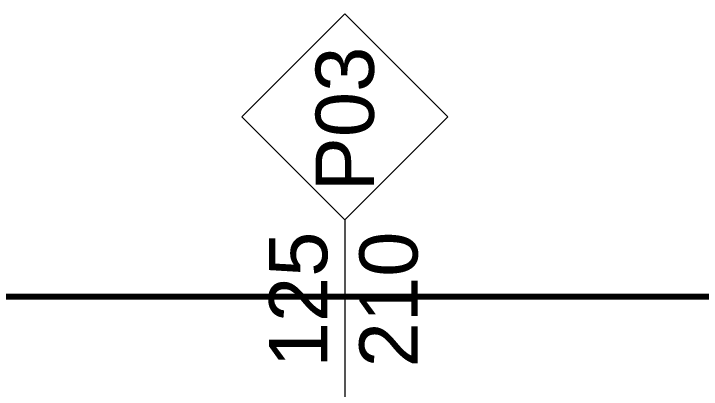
# Model space of a CAD drawing. Extents: x -1701 to 23780, y -363 to 7742.
# Drawn here: x 3416.9 to 3534.9, y 2865.9 to 2930.3 of the extents above; entities that cross this region are included whole.
import ezdxf
from ezdxf.enums import TextEntityAlignment as Align

# ---------------------------------------------------------------- set-up
doc = ezdxf.new("R2010")
doc.units = 0
doc.header["$LTSCALE"] = 25
doc.header["$MEASUREMENT"] = 0
doc.linetypes.add('Audi$0$HIDDEN2', pattern=[4.7625, 3.175, -1.5875])
doc.layers.get('0').update_dxf_attribs({"color": 9, "lineweight": 9})
doc.layers.add('Audi$0$21', color=8, linetype='Continuous', lineweight=9)
doc.layers.add('Audi$0$22', color=8, linetype='Continuous', lineweight=9)
doc.styles.add('Audi$0$Arial', font='arial.ttf', dxfattribs={"height": 2.5})

# ---------------------------------------------------------------- blocks, each defined once
blk = doc.blocks.new('Audi$0$0_windowno')
for points in [[(0, 3.536), (-3.536, 0), (0, -3.536), (3.536, 0), (0, 3.536)], [(3.536, 0), (11.536, 0)]]:
    blk.add_lwpolyline(points)
at = {"style": 'Audi$0$Arial'}
blk.add_attdef('GENISLIK', text='', height=2, dxfattribs=at).set_placement((4.036, 0), align=Align.BOTTOM_LEFT)
blk.add_attdef('PENCERENO', text='', height=2, dxfattribs=at).set_placement((0, 0), align=Align.MIDDLE_CENTER)
blk.add_attdef('YUKSEKLIK', text='', height=2, dxfattribs=at).set_placement((4.036, -0.5), align=Align.TOP_LEFT)
blk = doc.blocks.new('Audi')
at = {"layer": 'Audi$0$21', "linetype": 'Audi$0$HIDDEN2', "ltscale": 0.1, "const_width": 1}
blk.add_lwpolyline([(3271.72, 2881.81), (4011.44, 2881.81), (4011.44, 2723.15), (3271.72, 2723.15)], close=True, dxfattribs=at)
at = {"layer": 'Audi$0$22'}
ref = blk.add_blockref('Audi$0$0_windowno', (3473.72, 2912.67), dxfattribs=dict(at, xscale=-5, yscale=5, zscale=5, rotation=90))
ref.add_attrib('PENCERENO', 'P03', dxfattribs={"layer": '0', "height": 10, "rotation": 90, "style": 'Audi$0$Arial'}).set_placement((3473.72, 2912.28), align=Align.MIDDLE_CENTER)
ref.add_attrib('GENISLIK', '125', dxfattribs={"layer": '0', "height": 10, "rotation": 90, "style": 'Audi$0$Arial'}).set_placement((3473.72, 2869.67), align=Align.BOTTOM_LEFT)
ref.add_attrib('YUKSEKLIK', '210', dxfattribs={"layer": '0', "height": 10, "rotation": 90, "style": 'Audi$0$Arial'}).set_placement((3476.22, 2869.67), align=Align.TOP_LEFT)

msp = doc.modelspace()

# ---------------------------------------------------------------- block references
at = {"color": 6}
msp.add_blockref('Audi', (0, 0), dxfattribs=at)

doc.saveas('drawing.dxf')
